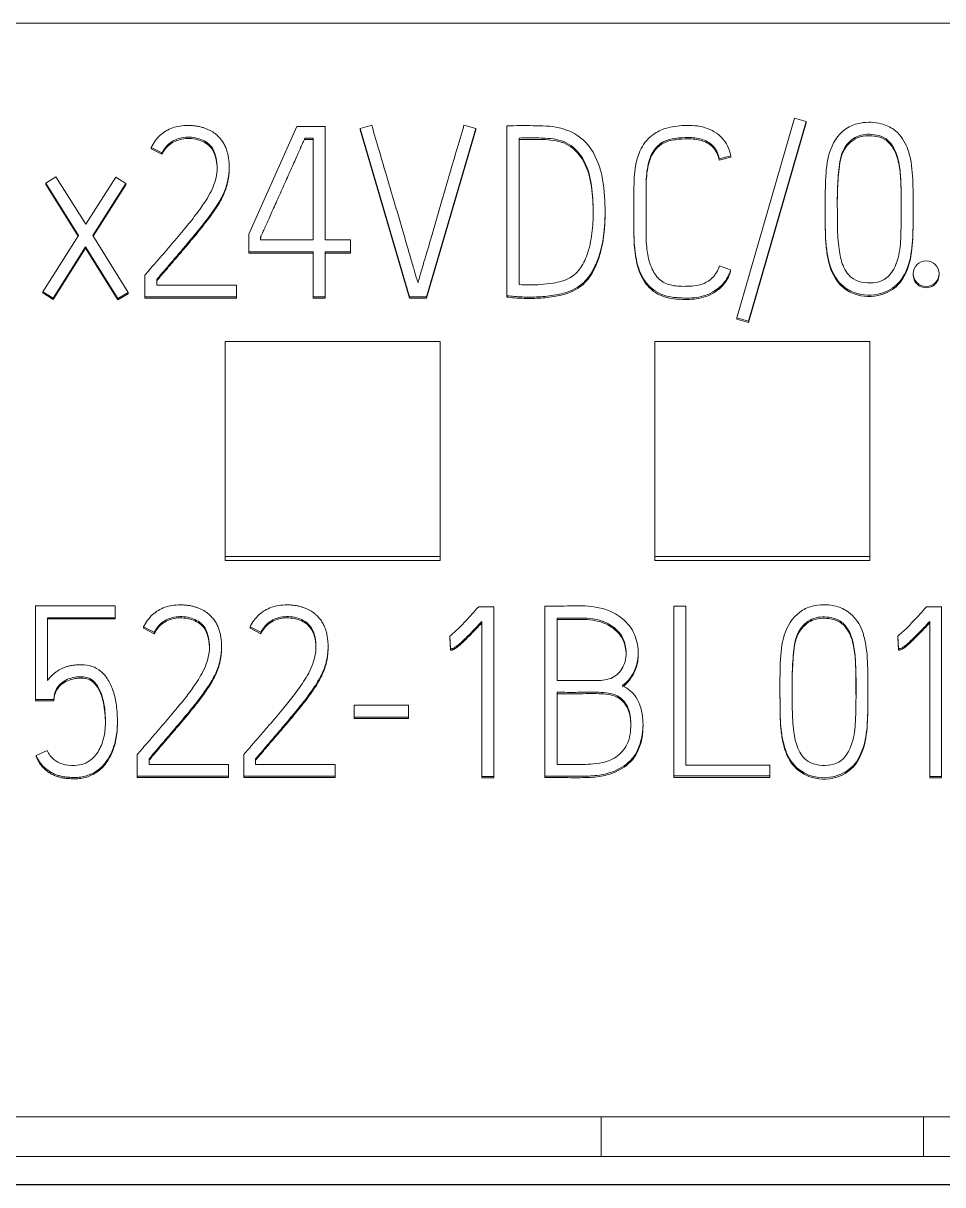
# Model space of a CAD drawing. Header units: millimetres. Extents: x 0 to 594, y 0 to 420.
# Drawn here: x 245.89 to 254.45, y 361.79 to 372.6 of the extents above; entities that cross this region are included whole.
import ezdxf

# ---------------------------------------------------------------- set-up
doc = ezdxf.new("R2010")
doc.units = ezdxf.units.MM
doc.layers.add('1', color=7, linetype='Continuous')

msp = doc.modelspace()

# ---------------------------------------------------------------- linework, layer by layer
at = {"layer": '1', "color": 7, "linetype": 'Continuous', "lineweight": 13}
for p, q in [((265.171, 372.601), (240.371, 372.601)), ((253.071, 371.717), (252.532, 369.857)), ((253.18, 371.686), (253.071, 371.717)), ((248.438, 371.64), (247.989, 370.636)), ((248.702, 371.64), (248.438, 371.64)), ((248.702, 370.583), (248.702, 371.64)), ((249.134, 371.651), (249.026, 371.62)), ((249.026, 371.62), (249.487, 370.053)), ((249.026, 371.62), (249.026, 371.607)), ((249.026, 371.607), (249.487, 370.04)), ((249.643, 370.053), (250.102, 371.62)), ((249.643, 370.04), (250.102, 371.607)), ((250.102, 371.62), (249.993, 371.651)), ((250.102, 371.62), (250.102, 371.607)), ((250.393, 371.644), (250.393, 370.064)), ((252.641, 369.826), (253.18, 371.686)), ((252.641, 369.813), (253.18, 371.673)), ((253.18, 371.686), (253.18, 371.673)), ((248.511, 371.53), (248.511, 371.517)), ((248.511, 371.53), (248.588, 371.53)), ((248.511, 371.517), (248.588, 371.517)), ((248.588, 371.53), (248.588, 370.583)), ((250.506, 371.532), (250.506, 370.167)), ((247.082, 371.444), (247.082, 371.431)), ((247.181, 371.393), (247.082, 371.444)), ((247.181, 371.381), (247.082, 371.431)), ((247.181, 371.393), (247.181, 371.381)), ((247.807, 371.252), (247.807, 371.264)), ((252.479, 371.365), (252.37, 371.338)), ((252.479, 371.352), (252.37, 371.326)), ((252.37, 371.338), (252.37, 371.326)), ((252.479, 371.365), (252.479, 371.352)), ((246.194, 371.171), (246.099, 371.112)), ((246.471, 370.729), (246.194, 371.171)), ((246.751, 371.167), (246.471, 370.729)), ((246.844, 371.107), (246.751, 371.167)), ((246.099, 371.112), (246.099, 371.099)), ((246.099, 371.112), (246.405, 370.625)), ((246.099, 371.099), (246.401, 370.619)), ((246.536, 370.625), (246.844, 371.107)), ((246.54, 370.619), (246.844, 371.095)), ((246.844, 371.107), (246.844, 371.095)), ((251.575, 371.003), (251.575, 370.991)), ((251.307, 370.826), (251.307, 370.839)), ((251.576, 370.868), (251.576, 370.881)), ((253.356, 370.933), (253.356, 370.92)), ((254.175, 370.889), (254.175, 370.902)), ((246.405, 370.625), (246.072, 370.101)), ((246.866, 370.095), (246.536, 370.625)), ((247.989, 370.636), (247.989, 370.473)), ((251.575, 370.703), (251.575, 370.691)), ((246.167, 370.042), (246.469, 370.52)), ((246.167, 370.029), (246.469, 370.507)), ((246.469, 370.52), (246.771, 370.037)), ((246.469, 370.52), (246.469, 370.507)), ((246.469, 370.507), (246.771, 370.025)), ((248.1, 370.583), (248.1, 370.612)), ((248.1, 370.599), (248.104, 370.606)), ((248.588, 370.583), (248.1, 370.583)), ((248.937, 370.583), (248.702, 370.583)), ((248.937, 370.473), (248.937, 370.583)), ((247.989, 370.473), (247.989, 370.461)), ((247.989, 370.473), (248.588, 370.473)), ((247.989, 370.461), (248.588, 370.461)), ((248.588, 370.473), (248.588, 370.053)), ((248.702, 370.053), (248.702, 370.473)), ((248.702, 370.473), (248.937, 370.473)), ((248.702, 370.461), (248.937, 370.461)), ((248.937, 370.473), (248.937, 370.461)), ((252.372, 370.341), (252.476, 370.304)), ((252.476, 370.304), (252.476, 370.291)), ((247.022, 370.053), (247.022, 370.255)), ((247.133, 370.216), (247.133, 370.163)), ((254.176, 370.269), (254.176, 370.257)), ((254.417, 370.257), (254.417, 370.269)), ((246.072, 370.101), (246.072, 370.089)), ((246.072, 370.101), (246.167, 370.042)), ((246.072, 370.089), (246.167, 370.029)), ((246.771, 370.037), (246.866, 370.095)), ((246.771, 370.025), (246.866, 370.082)), ((246.866, 370.095), (246.866, 370.082)), ((247.133, 370.163), (247.874, 370.163)), ((247.874, 370.163), (247.874, 370.053)), ((246.167, 370.042), (246.167, 370.029)), ((246.771, 370.037), (246.771, 370.025)), ((247.022, 370.053), (247.022, 370.04)), ((247.874, 370.053), (247.022, 370.053)), ((247.874, 370.04), (247.022, 370.04)), ((247.874, 370.053), (247.874, 370.04)), ((248.588, 370.053), (248.702, 370.053)), ((248.588, 370.053), (248.588, 370.04)), ((248.588, 370.04), (248.702, 370.04)), ((248.702, 370.053), (248.702, 370.04)), ((249.487, 370.053), (249.643, 370.053)), ((249.487, 370.053), (249.487, 370.04)), ((249.487, 370.04), (249.643, 370.04)), ((249.643, 370.053), (249.643, 370.04)), ((250.393, 370.064), (250.393, 370.051)), ((252.532, 369.857), (252.641, 369.826)), ((252.532, 369.857), (252.532, 369.844)), ((252.532, 369.844), (252.641, 369.813)), ((252.641, 369.826), (252.641, 369.813)), ((247.771, 369.636), (247.771, 367.637)), ((249.771, 369.636), (247.771, 369.636)), ((249.771, 367.637), (249.771, 369.636)), ((251.771, 369.636), (251.771, 367.637)), ((253.771, 369.636), (251.771, 369.636)), ((253.771, 367.637), (253.771, 369.636)), ((247.771, 367.637), (249.771, 367.637)), ((247.771, 367.637), (247.771, 367.599)), ((247.771, 367.599), (249.771, 367.599)), ((249.771, 367.637), (249.771, 367.599)), ((251.771, 367.637), (251.771, 367.599)), ((251.771, 367.637), (253.771, 367.637)), ((251.771, 367.599), (253.771, 367.599)), ((253.771, 367.637), (253.771, 367.599)), ((246.005, 367.176), (246.744, 367.176)), ((246.005, 366.305), (246.005, 367.176)), ((246.744, 367.176), (246.744, 367.066)), ((250.13, 367.168), (250.27, 367.168)), ((250.27, 367.168), (250.27, 365.587)), ((250.747, 365.589), (250.747, 367.174)), ((251.947, 367.174), (251.947, 365.592)), ((252.058, 367.174), (251.947, 367.174)), ((252.058, 365.693), (252.058, 367.174)), ((254.3, 367.168), (254.44, 367.168)), ((254.44, 367.168), (254.44, 365.587)), ((246.744, 367.066), (246.116, 367.066)), ((246.116, 367.066), (246.116, 366.481)), ((246.744, 367.054), (246.116, 367.054)), ((246.744, 367.066), (246.744, 367.054)), ((250.86, 367.062), (250.86, 366.481)), ((247.01, 366.98), (247.01, 366.968)), ((247.11, 366.93), (247.01, 366.98)), ((247.11, 366.917), (247.01, 366.968)), ((248.002, 366.98), (248.002, 366.968)), ((248.102, 366.93), (248.002, 366.98)), ((248.102, 366.917), (248.002, 366.968)), ((250.159, 365.587), (250.159, 367.031)), ((254.329, 365.587), (254.329, 367.031)), ((247.11, 366.93), (247.11, 366.917)), ((248.102, 366.93), (248.102, 366.917)), ((249.862, 366.893), (249.862, 366.88)), ((249.868, 366.776), (249.862, 366.893)), ((249.868, 366.763), (249.862, 366.88)), ((254.032, 366.893), (254.032, 366.88)), ((254.038, 366.776), (254.032, 366.893)), ((254.038, 366.763), (254.032, 366.88)), ((247.736, 366.788), (247.736, 366.801)), ((248.728, 366.788), (248.728, 366.801)), ((249.868, 366.776), (249.868, 366.763)), ((251.615, 366.726), (251.615, 366.747)), ((254.038, 366.776), (254.038, 366.763)), ((252.935, 366.44), (252.935, 366.428)), ((253.754, 366.397), (253.754, 366.409)), ((246.174, 366.305), (246.005, 366.305)), ((246.005, 366.305), (246.005, 366.292)), ((246.174, 366.292), (246.005, 366.292)), ((246.174, 366.305), (246.174, 366.292)), ((250.86, 366.371), (250.86, 365.699)), ((248.97, 366.252), (248.97, 366.14)), ((249.476, 366.252), (248.97, 366.252)), ((249.476, 366.14), (249.476, 366.252)), ((246.766, 366.086), (246.766, 366.099)), ((248.97, 366.14), (248.97, 366.127)), ((248.97, 366.14), (249.476, 366.14)), ((248.97, 366.127), (249.476, 366.127)), ((249.476, 366.14), (249.476, 366.127)), ((251.66, 366.054), (251.66, 366.067)), ((246.009, 365.783), (246.111, 365.829)), ((246.009, 365.783), (246.009, 365.77)), ((246.95, 365.589), (246.95, 365.792)), ((247.061, 365.752), (247.061, 365.699)), ((247.942, 365.589), (247.942, 365.792)), ((248.053, 365.752), (248.053, 365.699)), ((247.061, 365.699), (247.802, 365.699)), ((247.802, 365.699), (247.802, 365.589)), ((248.053, 365.699), (248.794, 365.699)), ((248.794, 365.699), (248.794, 365.589)), ((252.841, 365.693), (252.058, 365.693)), ((252.841, 365.592), (252.841, 365.693)), ((246.95, 365.589), (246.95, 365.577)), ((247.802, 365.589), (246.95, 365.589)), ((247.802, 365.577), (246.95, 365.577)), ((247.802, 365.589), (247.802, 365.577)), ((247.942, 365.589), (247.942, 365.577)), ((248.794, 365.589), (247.942, 365.589)), ((248.794, 365.577), (247.942, 365.577)), ((248.794, 365.589), (248.794, 365.577)), ((250.27, 365.587), (250.159, 365.587)), ((250.159, 365.587), (250.159, 365.574)), ((250.27, 365.574), (250.159, 365.574)), ((250.27, 365.587), (250.27, 365.574)), ((250.747, 365.589), (250.747, 365.577)), ((251.947, 365.592), (251.947, 365.579)), ((251.947, 365.592), (252.841, 365.592)), ((251.947, 365.579), (252.841, 365.579)), ((252.841, 365.592), (252.841, 365.579)), ((254.329, 365.587), (254.329, 365.574)), ((254.44, 365.587), (254.329, 365.587)), ((254.44, 365.574), (254.329, 365.574)), ((254.44, 365.587), (254.44, 365.574)), ((265.171, 362.417), (240.371, 362.417)), ((251.271, 362.417), (251.271, 362.05)), ((254.271, 362.417), (254.271, 362.05)), ((265.271, 362.05), (240.271, 362.05))]:
    msp.add_line(p, q, dxfattribs=at)
at = {"layer": '1', "color": 7, "linetype": 'Continuous', "lineweight": 25}
msp.add_line((265.271, 361.786), (240.271, 361.786), dxfattribs=at)
at = {"layer": '1', "color": 7, "linetype": 'Continuous', "lineweight": 13}
msp.add_ellipse((254.296, 370.269), major_axis=(-0.12, 0), ratio=0.991902, dxfattribs=at)
msp.add_ellipse((254.296, 370.257), major_axis=(-0.12, 0), ratio=0.991902, start_param=0, end_param=3.141593, dxfattribs=at)
for points, knots in [([(247.082, 371.444), (247.101, 371.487), (247.157, 371.562), (247.279, 371.637), (247.387, 371.65), (247.463, 371.648), (247.502, 371.644), (247.538, 371.636), (247.571, 371.627), (247.601, 371.616), (247.628, 371.603), (247.653, 371.589), (247.675, 371.574), (247.694, 371.558), (247.711, 371.541), (247.726, 371.525), (247.743, 371.502), (247.762, 371.472), (247.78, 371.433), (247.792, 371.392), (247.801, 371.351), (247.806, 371.308), (247.808, 371.267), (247.807, 371.228), (247.803, 371.19), (247.798, 371.154), (247.79, 371.118), (247.781, 371.084), (247.767, 371.045), (247.748, 370.999), (247.718, 370.945), (247.681, 370.886), (247.638, 370.824), (247.588, 370.758), (247.533, 370.689), (247.474, 370.616), (247.411, 370.541), (247.344, 370.462), (247.275, 370.382), (247.204, 370.299), (247.157, 370.244), (247.133, 370.216)], [0, 0, 0, 0, 0.061339, 0.118477, 0.180647, 0.199061, 0.216082, 0.231833, 0.246526, 0.260308, 0.273254, 0.285426, 0.29689, 0.307753, 0.31802, 0.327627, 0.336606, 0.355189, 0.37361, 0.392165, 0.410785, 0.42927, 0.447741, 0.464235, 0.480574, 0.496814, 0.51268, 0.527892, 0.542508, 0.566365, 0.593275, 0.623397, 0.656474, 0.692185, 0.730563, 0.771282, 0.814001, 0.858722, 0.904903, 0.951996, 1, 1, 1, 1]), ([(249.565, 370.185), (249.563, 370.191), (249.557, 370.208), (249.548, 370.24), (249.535, 370.283), (249.52, 370.335), (249.502, 370.396), (249.482, 370.463), (249.461, 370.537), (249.438, 370.616), (249.414, 370.699), (249.389, 370.785), (249.363, 370.872), (249.323, 371.002), (249.272, 371.18), (249.205, 371.41), (249.158, 371.569), (249.134, 371.651)], [0, 0, 0, 0, 0.013272, 0.034859, 0.06476, 0.101229, 0.142516, 0.188621, 0.238884, 0.292645, 0.349905, 0.409112, 0.468717, 0.528719, 0.675164, 0.832258, 1, 1, 1, 1]), ([(249.993, 371.651), (249.969, 371.569), (249.922, 371.41), (249.854, 371.18), (249.803, 371.002), (249.766, 370.872), (249.741, 370.785), (249.716, 370.699), (249.692, 370.615), (249.668, 370.537), (249.646, 370.463), (249.626, 370.396), (249.608, 370.335), (249.593, 370.283), (249.581, 370.24), (249.572, 370.208), (249.567, 370.191), (249.565, 370.185)], [0, 0, 0, 0, 0.167989, 0.325145, 0.471471, 0.531274, 0.590769, 0.649955, 0.70726, 0.76111, 0.811506, 0.857719, 0.899023, 0.935417, 0.96522, 0.986746, 1, 1, 1, 1]), ([(250.393, 370.064), (250.44, 370.058), (250.538, 370.05), (250.69, 370.05), (250.842, 370.068), (251.003, 370.105), (251.137, 370.2), (251.216, 370.336), (251.272, 370.489), (251.308, 370.694), (251.309, 370.963), (251.277, 371.258), (251.134, 371.526), (250.884, 371.645), (250.636, 371.646), (250.474, 371.649), (250.393, 371.644)], [0, 0, 0, 0, 0.048928, 0.10152, 0.156673, 0.206259, 0.270351, 0.31956, 0.366981, 0.439378, 0.534587, 0.645045, 0.746603, 0.832762, 0.916147, 1, 1, 1, 1]), ([(252.476, 370.304), (252.469, 370.279), (252.443, 370.216), (252.357, 370.115), (252.204, 370.043), (252.014, 370.039), (251.814, 370.059), (251.653, 370.205), (251.591, 370.401), (251.572, 370.609), (251.576, 370.821), (251.575, 371.026), (251.577, 371.231), (251.62, 371.425), (251.737, 371.566), (251.884, 371.633), (252.051, 371.654), (252.238, 371.645), (252.412, 371.542), (252.464, 371.433), (252.479, 371.365)], [0, 0, 0, 0, 0.023749, 0.063372, 0.118592, 0.172501, 0.236244, 0.297229, 0.359591, 0.421629, 0.490644, 0.554667, 0.610982, 0.680492, 0.733777, 0.772528, 0.826559, 0.886213, 0.942216, 1, 1, 1, 1]), ([(253.686, 371.671), (253.643, 371.663), (253.519, 371.623), (253.385, 371.431), (253.353, 371.133), (253.357, 370.837), (253.357, 370.582), (253.386, 370.372), (253.447, 370.207), (253.628, 370.072), (253.831, 370.054), (254.034, 370.149), (254.144, 370.342), (254.175, 370.576), (254.175, 370.83), (254.176, 371.084), (254.164, 371.297), (254.112, 371.483), (254.02, 371.608), (253.86, 371.681), (253.75, 371.683), (253.686, 371.671)], [0, 0, 0, 0, 0.03125, 0.09375, 0.15625, 0.25, 0.3125, 0.34375, 0.40625, 0.4375, 0.5, 0.546875, 0.59375, 0.65625, 0.71875, 0.78125, 0.84375, 0.875, 0.921875, 0.953125, 1, 1, 1, 1]), ([(247.022, 370.255), (247.051, 370.289), (247.106, 370.353), (247.19, 370.448), (247.285, 370.559), (247.389, 370.68), (247.497, 370.817), (247.598, 370.956), (247.683, 371.115), (247.706, 371.297), (247.655, 371.469), (247.508, 371.54), (247.373, 371.546), (247.248, 371.493), (247.2, 371.431), (247.181, 371.393)], [0, 0, 0, 0, 0.068794, 0.128406, 0.193582, 0.291346, 0.373604, 0.45943, 0.554437, 0.645803, 0.738171, 0.803969, 0.878932, 0.940491, 1, 1, 1, 1]), ([(247.695, 371.247), (247.695, 371.26), (247.691, 371.334), (247.655, 371.456), (247.508, 371.527), (247.373, 371.533), (247.248, 371.48), (247.2, 371.418), (247.181, 371.381)], [0, 0, 0, 0, 0.051721, 0.299015, 0.475174, 0.675868, 0.840679, 1, 1, 1, 1]), ([(248.1, 370.612), (248.102, 370.615), (248.107, 370.626), (248.118, 370.65), (248.134, 370.686), (248.155, 370.732), (248.179, 370.786), (248.206, 370.847), (248.236, 370.913), (248.267, 370.983), (248.3, 371.056), (248.333, 371.129), (248.365, 371.2), (248.395, 371.267), (248.423, 371.331), (248.448, 371.388), (248.471, 371.439), (248.489, 371.48), (248.502, 371.509), (248.508, 371.524), (248.511, 371.53)], [0, 0, 0, 0, 0.010734, 0.036404, 0.077011, 0.128795, 0.187998, 0.254619, 0.326966, 0.403344, 0.483752, 0.564544, 0.642072, 0.716335, 0.785641, 0.848294, 0.904294, 0.950045, 0.981947, 1, 1, 1, 1]), ([(250.506, 370.167), (250.572, 370.163), (250.678, 370.163), (250.837, 370.181), (250.978, 370.212), (251.091, 370.325), (251.157, 370.481), (251.193, 370.667), (251.198, 370.888), (251.185, 371.119), (251.118, 371.347), (250.956, 371.507), (250.764, 371.534), (250.617, 371.532), (250.535, 371.532), (250.506, 371.532)], [0, 0, 0, 0, 0.085013, 0.135874, 0.205821, 0.265138, 0.333279, 0.422662, 0.50952, 0.618636, 0.722487, 0.80996, 0.894466, 0.962458, 1, 1, 1, 1]), ([(251.196, 370.822), (251.196, 370.834), (251.195, 370.93), (251.185, 371.107), (251.118, 371.334), (250.956, 371.495), (250.764, 371.521), (250.617, 371.519), (250.535, 371.519), (250.506, 371.519)], [0, 0, 0, 0, 0.030851, 0.246457, 0.451657, 0.624495, 0.791473, 0.92582, 1, 1, 1, 1]), ([(252.37, 371.338), (252.36, 371.39), (252.323, 371.466), (252.204, 371.53), (252.082, 371.539), (251.963, 371.532), (251.84, 371.505), (251.736, 371.402), (251.691, 371.236), (251.688, 371.055), (251.689, 370.859), (251.687, 370.666), (251.692, 370.476), (251.733, 370.318), (251.812, 370.2), (251.938, 370.15), (252.077, 370.15), (252.212, 370.16), (252.32, 370.234), (252.357, 370.296), (252.372, 370.341)], [0, 0, 0, 0, 0.052928, 0.097969, 0.144851, 0.190624, 0.232935, 0.284925, 0.348337, 0.424764, 0.49245, 0.572241, 0.64631, 0.708712, 0.757514, 0.801091, 0.856423, 0.915681, 0.949914, 1, 1, 1, 1]), ([(252.37, 371.326), (252.36, 371.377), (252.323, 371.453), (252.204, 371.518), (252.082, 371.526), (251.963, 371.52), (251.84, 371.492), (251.736, 371.389), (251.691, 371.223), (251.688, 371.042), (251.689, 370.871), (251.688, 370.767), (251.688, 370.722)], [0, 0, 0, 0, 0.097342, 0.180178, 0.266401, 0.350584, 0.428399, 0.524015, 0.640638, 0.781197, 0.905681, 1, 1, 1, 1]), ([(253.912, 371.53), (253.882, 371.549), (253.794, 371.572), (253.648, 371.564), (253.505, 371.43), (253.48, 371.231), (253.467, 371.024), (253.47, 370.847), (253.47, 370.672), (253.479, 370.513), (253.512, 370.341), (253.596, 370.216), (253.756, 370.17), (253.948, 370.198), (254.049, 370.418), (254.064, 370.656), (254.064, 370.904), (254.063, 371.132), (254.047, 371.307), (254.004, 371.443), (253.942, 371.512), (253.912, 371.53)], [0, 0, 0, 0, 0.03125, 0.078125, 0.125, 0.1875, 0.25, 0.3125, 0.34375, 0.40625, 0.453125, 0.5, 0.53125, 0.59375, 0.65625, 0.71875, 0.8125, 0.875, 0.921875, 0.96875, 1, 1, 1, 1]), ([(253.912, 371.518), (253.882, 371.536), (253.794, 371.559), (253.648, 371.551), (253.505, 371.417), (253.48, 371.218), (253.47, 371.054), (253.469, 370.958), (253.469, 370.931)], [0, 0, 0, 0, 0.114194, 0.285486, 0.456777, 0.685166, 0.913555, 1, 1, 1, 1]), ([(254.064, 370.844), (254.064, 370.871), (254.064, 370.969), (254.063, 371.119), (254.047, 371.295), (254.004, 371.43), (253.942, 371.499), (253.912, 371.518)], [0, 0, 0, 0, 0.115044, 0.410029, 0.631268, 0.852507, 1, 1, 1, 1]), ([(247.807, 371.253), (247.807, 371.253), (247.807, 371.241), (247.807, 371.215), (247.803, 371.178), (247.798, 371.141), (247.79, 371.105), (247.781, 371.072), (247.767, 371.033), (247.748, 370.986), (247.718, 370.932), (247.681, 370.873), (247.638, 370.811), (247.588, 370.745), (247.533, 370.676), (247.474, 370.603), (247.411, 370.528), (247.344, 370.45), (247.275, 370.369), (247.204, 370.287), (247.157, 370.231), (247.133, 370.203)], [0, 0, 0, 0, 0.000351, 0.030208, 0.059783, 0.089178, 0.117897, 0.145433, 0.17189, 0.215074, 0.263783, 0.318309, 0.378181, 0.442821, 0.512289, 0.585996, 0.663321, 0.744272, 0.827864, 0.913107, 1, 1, 1, 1]), ([(253.356, 370.92), (253.356, 370.874), (253.357, 370.743), (253.357, 370.569), (253.386, 370.359), (253.447, 370.194), (253.628, 370.059), (253.831, 370.041), (254.034, 370.136), (254.144, 370.329), (254.175, 370.563), (254.175, 370.757), (254.175, 370.865), (254.175, 370.889)], [0, 0, 0, 0, 0.065476, 0.18556, 0.245602, 0.365686, 0.425728, 0.545812, 0.635875, 0.725938, 0.846022, 0.966106, 1, 1, 1, 1]), ([(250.393, 370.051), (250.44, 370.045), (250.538, 370.037), (250.69, 370.038), (250.842, 370.055), (251.003, 370.093), (251.137, 370.187), (251.216, 370.323), (251.272, 370.477), (251.302, 370.646), (251.307, 370.771), (251.307, 370.827)], [0, 0, 0, 0, 0.098443, 0.204258, 0.315227, 0.414995, 0.543949, 0.642959, 0.738369, 0.884032, 1, 1, 1, 1]), ([(252.476, 370.291), (252.469, 370.266), (252.443, 370.203), (252.357, 370.102), (252.204, 370.031), (252.014, 370.026), (251.814, 370.046), (251.653, 370.192), (251.591, 370.388), (251.576, 370.556), (251.575, 370.657), (251.575, 370.691)], [0, 0, 0, 0, 0.052439, 0.139927, 0.261857, 0.380889, 0.521635, 0.656293, 0.793992, 0.930972, 1, 1, 1, 1]), ([(247.01, 366.98), (247.03, 367.023), (247.086, 367.099), (247.208, 367.173), (247.316, 367.187), (247.391, 367.184), (247.431, 367.18), (247.467, 367.173), (247.499, 367.163), (247.53, 367.152), (247.557, 367.14), (247.581, 367.126), (247.603, 367.111), (247.623, 367.094), (247.639, 367.078), (247.654, 367.061), (247.672, 367.039), (247.69, 367.008), (247.708, 366.97), (247.721, 366.929), (247.729, 366.887), (247.735, 366.845), (247.736, 366.804), (247.735, 366.764), (247.732, 366.727), (247.726, 366.69), (247.719, 366.655), (247.71, 366.621), (247.696, 366.582), (247.676, 366.536), (247.647, 366.481), (247.61, 366.422), (247.566, 366.36), (247.517, 366.294), (247.462, 366.225), (247.402, 366.153), (247.339, 366.077), (247.272, 365.999), (247.203, 365.918), (247.133, 365.836), (247.085, 365.78), (247.061, 365.752)], [0, 0, 0, 0, 0.061339, 0.118477, 0.180647, 0.199061, 0.216082, 0.231833, 0.246526, 0.260308, 0.273254, 0.285426, 0.29689, 0.307753, 0.31802, 0.327627, 0.336606, 0.355189, 0.37361, 0.392165, 0.410785, 0.42927, 0.447741, 0.464235, 0.480574, 0.496814, 0.51268, 0.527892, 0.542508, 0.566365, 0.593275, 0.623397, 0.656474, 0.692185, 0.730563, 0.771282, 0.814001, 0.858722, 0.904903, 0.951996, 1, 1, 1, 1]), ([(248.002, 366.98), (248.022, 367.023), (248.078, 367.099), (248.2, 367.173), (248.308, 367.187), (248.383, 367.184), (248.423, 367.18), (248.459, 367.173), (248.491, 367.163), (248.521, 367.152), (248.549, 367.14), (248.573, 367.126), (248.595, 367.111), (248.615, 367.094), (248.631, 367.078), (248.646, 367.061), (248.664, 367.039), (248.682, 367.008), (248.7, 366.97), (248.713, 366.929), (248.721, 366.887), (248.727, 366.845), (248.728, 366.804), (248.727, 366.764), (248.724, 366.727), (248.718, 366.69), (248.711, 366.655), (248.702, 366.621), (248.688, 366.582), (248.668, 366.536), (248.639, 366.481), (248.602, 366.422), (248.558, 366.36), (248.509, 366.294), (248.454, 366.225), (248.394, 366.153), (248.331, 366.077), (248.264, 365.999), (248.195, 365.918), (248.125, 365.836), (248.077, 365.78), (248.053, 365.752)], [0, 0, 0, 0, 0.061339, 0.118477, 0.180647, 0.199061, 0.216082, 0.231833, 0.246526, 0.260308, 0.273254, 0.285426, 0.29689, 0.307753, 0.31802, 0.327627, 0.336606, 0.355189, 0.37361, 0.392165, 0.410785, 0.42927, 0.447741, 0.464235, 0.480574, 0.496814, 0.51268, 0.527892, 0.542508, 0.566365, 0.593275, 0.623397, 0.656474, 0.692185, 0.730563, 0.771282, 0.814001, 0.858722, 0.904903, 0.951996, 1, 1, 1, 1]), ([(249.862, 366.893), (249.881, 366.909), (249.926, 366.948), (249.992, 367.018), (250.063, 367.093), (250.109, 367.144), (250.13, 367.168)], [0, 0, 0, 0, 0.194145, 0.465142, 0.75263, 1, 1, 1, 1]), ([(250.747, 367.174), (250.806, 367.175), (250.952, 367.172), (251.185, 367.185), (251.42, 367.113), (251.575, 366.958), (251.625, 366.778), (251.607, 366.616), (251.544, 366.501), (251.493, 366.453), (251.468, 366.435)], [0, 0, 0, 0, 0.121799, 0.300471, 0.478612, 0.608153, 0.736749, 0.853072, 0.938599, 1, 1, 1, 1]), ([(253.265, 367.179), (253.223, 367.171), (253.099, 367.13), (252.964, 366.938), (252.932, 366.641), (252.936, 366.344), (252.936, 366.089), (252.965, 365.879), (253.026, 365.714), (253.207, 365.579), (253.41, 365.561), (253.613, 365.656), (253.723, 365.849), (253.754, 366.083), (253.754, 366.338), (253.755, 366.592), (253.743, 366.805), (253.691, 366.99), (253.599, 367.116), (253.439, 367.188), (253.329, 367.19), (253.265, 367.179)], [0, 0, 0, 0, 0.03125, 0.09375, 0.15625, 0.25, 0.3125, 0.34375, 0.40625, 0.4375, 0.5, 0.546875, 0.59375, 0.65625, 0.71875, 0.78125, 0.84375, 0.875, 0.921875, 0.953125, 1, 1, 1, 1]), ([(254.032, 366.893), (254.051, 366.909), (254.096, 366.948), (254.162, 367.018), (254.233, 367.093), (254.279, 367.144), (254.3, 367.168)], [0, 0, 0, 0, 0.194145, 0.465142, 0.75263, 1, 1, 1, 1]), ([(246.95, 365.792), (246.98, 365.826), (247.035, 365.889), (247.118, 365.985), (247.213, 366.095), (247.318, 366.217), (247.426, 366.353), (247.526, 366.492), (247.611, 366.652), (247.635, 366.834), (247.583, 367.005), (247.437, 367.076), (247.301, 367.082), (247.177, 367.029), (247.129, 366.967), (247.11, 366.93)], [0, 0, 0, 0, 0.068794, 0.128406, 0.193582, 0.291346, 0.373604, 0.45943, 0.554437, 0.645803, 0.738171, 0.803969, 0.878932, 0.940491, 1, 1, 1, 1]), ([(247.623, 366.783), (247.623, 366.796), (247.62, 366.871), (247.583, 366.993), (247.437, 367.064), (247.301, 367.07), (247.177, 367.017), (247.129, 366.955), (247.11, 366.917)], [0, 0, 0, 0, 0.051721, 0.299015, 0.475174, 0.675868, 0.840679, 1, 1, 1, 1]), ([(247.942, 365.792), (247.972, 365.826), (248.027, 365.889), (248.11, 365.985), (248.205, 366.095), (248.309, 366.217), (248.418, 366.353), (248.518, 366.492), (248.603, 366.652), (248.627, 366.834), (248.575, 367.005), (248.429, 367.076), (248.293, 367.082), (248.169, 367.029), (248.121, 366.967), (248.102, 366.93)], [0, 0, 0, 0, 0.068794, 0.128406, 0.193582, 0.291346, 0.373604, 0.45943, 0.554437, 0.645803, 0.738171, 0.803969, 0.878932, 0.940491, 1, 1, 1, 1]), ([(248.615, 366.783), (248.615, 366.796), (248.612, 366.871), (248.575, 366.993), (248.429, 367.064), (248.293, 367.07), (248.169, 367.017), (248.121, 366.955), (248.102, 366.917)], [0, 0, 0, 0, 0.051721, 0.299015, 0.475174, 0.675868, 0.840679, 1, 1, 1, 1]), ([(250.86, 366.481), (250.909, 366.481), (250.994, 366.48), (251.124, 366.482), (251.253, 366.476), (251.397, 366.499), (251.496, 366.623), (251.511, 366.766), (251.468, 366.909), (251.352, 367.014), (251.179, 367.069), (251.011, 367.06), (250.901, 367.062), (250.86, 367.062)], [0, 0, 0, 0, 0.089881, 0.159215, 0.241238, 0.333496, 0.41712, 0.515535, 0.593949, 0.688978, 0.794399, 0.924872, 1, 1, 1, 1]), ([(251.503, 366.725), (251.503, 366.737), (251.499, 366.793), (251.468, 366.896), (251.352, 367.001), (251.179, 367.056), (251.011, 367.048), (250.901, 367.05), (250.86, 367.049)], [0, 0, 0, 0, 0.046506, 0.200835, 0.387866, 0.595348, 0.852137, 1, 1, 1, 1]), ([(253.491, 367.038), (253.461, 367.056), (253.373, 367.079), (253.227, 367.071), (253.085, 366.937), (253.059, 366.738), (253.046, 366.532), (253.049, 366.354), (253.049, 366.179), (253.058, 366.021), (253.091, 365.848), (253.175, 365.723), (253.335, 365.678), (253.527, 365.705), (253.628, 365.926), (253.643, 366.163), (253.644, 366.411), (253.642, 366.639), (253.626, 366.815), (253.583, 366.95), (253.521, 367.019), (253.491, 367.038)], [0, 0, 0, 0, 0.03125, 0.078125, 0.125, 0.1875, 0.25, 0.3125, 0.34375, 0.40625, 0.453125, 0.5, 0.53125, 0.59375, 0.65625, 0.71875, 0.8125, 0.875, 0.921875, 0.96875, 1, 1, 1, 1]), ([(253.491, 367.025), (253.461, 367.043), (253.373, 367.066), (253.227, 367.058), (253.085, 366.924), (253.059, 366.725), (253.049, 366.562), (253.048, 366.465), (253.048, 366.438)], [0, 0, 0, 0, 0.114194, 0.285486, 0.456777, 0.685166, 0.913555, 1, 1, 1, 1]), ([(250.159, 367.031), (250.141, 367.012), (250.108, 366.977), (250.062, 366.929), (250.023, 366.889), (249.99, 366.857), (249.962, 366.831), (249.939, 366.811), (249.92, 366.796), (249.905, 366.786), (249.893, 366.78), (249.883, 366.778), (249.875, 366.776), (249.871, 366.776), (249.868, 366.776)], [0, 0, 0, 0, 0.200504, 0.370797, 0.510902, 0.6264, 0.722885, 0.800448, 0.861213, 0.907383, 0.939504, 0.963232, 0.983337, 1, 1, 1, 1]), ([(250.159, 367.018), (250.141, 366.999), (250.108, 366.964), (250.062, 366.916), (250.023, 366.876), (249.99, 366.844), (249.962, 366.818), (249.939, 366.798), (249.92, 366.784), (249.905, 366.773), (249.893, 366.767), (249.883, 366.765), (249.875, 366.763), (249.871, 366.763), (249.868, 366.763)], [0, 0, 0, 0, 0.200504, 0.370797, 0.510902, 0.6264, 0.722885, 0.800448, 0.861213, 0.907383, 0.939504, 0.963232, 0.983337, 1, 1, 1, 1]), ([(253.643, 366.351), (253.643, 366.378), (253.643, 366.476), (253.642, 366.626), (253.626, 366.802), (253.583, 366.938), (253.521, 367.007), (253.491, 367.025)], [0, 0, 0, 0, 0.115044, 0.410029, 0.631268, 0.852507, 1, 1, 1, 1]), ([(254.329, 367.031), (254.311, 367.012), (254.278, 366.977), (254.232, 366.929), (254.193, 366.889), (254.16, 366.857), (254.132, 366.831), (254.109, 366.811), (254.09, 366.796), (254.075, 366.786), (254.063, 366.78), (254.053, 366.778), (254.045, 366.776), (254.041, 366.776), (254.038, 366.776)], [0, 0, 0, 0, 0.200504, 0.370797, 0.510902, 0.6264, 0.722885, 0.800448, 0.861213, 0.907383, 0.939504, 0.963232, 0.983337, 1, 1, 1, 1]), ([(254.329, 367.018), (254.311, 366.999), (254.278, 366.964), (254.232, 366.916), (254.193, 366.876), (254.16, 366.844), (254.132, 366.818), (254.109, 366.798), (254.09, 366.784), (254.075, 366.773), (254.063, 366.767), (254.053, 366.765), (254.045, 366.763), (254.041, 366.763), (254.038, 366.763)], [0, 0, 0, 0, 0.200504, 0.370797, 0.510902, 0.6264, 0.722885, 0.800448, 0.861213, 0.907383, 0.939504, 0.963232, 0.983337, 1, 1, 1, 1]), ([(247.736, 366.79), (247.736, 366.79), (247.736, 366.777), (247.735, 366.752), (247.732, 366.714), (247.726, 366.677), (247.719, 366.642), (247.71, 366.608), (247.696, 366.569), (247.676, 366.523), (247.647, 366.468), (247.61, 366.41), (247.566, 366.347), (247.517, 366.281), (247.462, 366.212), (247.402, 366.14), (247.339, 366.064), (247.272, 365.986), (247.203, 365.906), (247.133, 365.823), (247.085, 365.768), (247.061, 365.739)], [0, 0, 0, 0, 0.000351, 0.030208, 0.059783, 0.089178, 0.117897, 0.145433, 0.17189, 0.215074, 0.263783, 0.318309, 0.378181, 0.442821, 0.512289, 0.585996, 0.663321, 0.744272, 0.827864, 0.913107, 1, 1, 1, 1]), ([(248.728, 366.79), (248.728, 366.79), (248.728, 366.777), (248.727, 366.752), (248.724, 366.714), (248.718, 366.677), (248.711, 366.642), (248.702, 366.608), (248.688, 366.569), (248.668, 366.523), (248.639, 366.468), (248.602, 366.41), (248.558, 366.347), (248.509, 366.281), (248.454, 366.212), (248.394, 366.14), (248.331, 366.064), (248.264, 365.986), (248.195, 365.906), (248.125, 365.823), (248.077, 365.768), (248.053, 365.739)], [0, 0, 0, 0, 0.000351, 0.030208, 0.059783, 0.089178, 0.117897, 0.145433, 0.17189, 0.215074, 0.263783, 0.318309, 0.378181, 0.442821, 0.512289, 0.585996, 0.663321, 0.744272, 0.827864, 0.913107, 1, 1, 1, 1]), ([(251.615, 366.728), (251.616, 366.682), (251.602, 366.594), (251.544, 366.489), (251.493, 366.44), (251.468, 366.422)], [0, 0, 0, 0, 0.39415, 0.746816, 1, 1, 1, 1]), ([(246.116, 366.481), (246.12, 366.487), (246.13, 366.5), (246.146, 366.518), (246.165, 366.536), (246.185, 366.553), (246.207, 366.569), (246.231, 366.584), (246.258, 366.597), (246.287, 366.608), (246.319, 366.617), (246.354, 366.624), (246.392, 366.627), (246.451, 366.63), (246.53, 366.619), (246.618, 366.569), (246.685, 366.487), (246.733, 366.377), (246.761, 366.242), (246.768, 366.119), (246.764, 366.016), (246.754, 365.945), (246.738, 365.879), (246.715, 365.818), (246.688, 365.764), (246.656, 365.716), (246.618, 365.674), (246.576, 365.639), (246.529, 365.612), (246.479, 365.593), (246.425, 365.581), (246.381, 365.578), (246.347, 365.579), (246.323, 365.58), (246.295, 365.581), (246.263, 365.585), (246.23, 365.593), (246.196, 365.603), (246.161, 365.618), (246.127, 365.639), (246.093, 365.664), (246.061, 365.696), (246.033, 365.736), (246.017, 365.767), (246.009, 365.783)], [0, 0, 0, 0, 0.010575, 0.021534, 0.032937, 0.044729, 0.056875, 0.069452, 0.0826, 0.096505, 0.111279, 0.126985, 0.143702, 0.161538, 0.205913, 0.248141, 0.293825, 0.346182, 0.40699, 0.478261, 0.512629, 0.544859, 0.575282, 0.604004, 0.631084, 0.6569, 0.681684, 0.705765, 0.729734, 0.753772, 0.778045, 0.803118, 0.812005, 0.822876, 0.835737, 0.849942, 0.864952, 0.880894, 0.897668, 0.915306, 0.934053, 0.954105, 0.975931, 1, 1, 1, 1]), ([(246.111, 365.829), (246.127, 365.796), (246.165, 365.745), (246.259, 365.694), (246.36, 365.687), (246.469, 365.701), (246.567, 365.775), (246.629, 365.893), (246.659, 366.038), (246.653, 366.202), (246.626, 366.368), (246.53, 366.515), (246.379, 366.521), (246.266, 366.485), (246.19, 366.401), (246.175, 366.341), (246.174, 366.305)], [0, 0, 0, 0, 0.059022, 0.110017, 0.175174, 0.228533, 0.294979, 0.374406, 0.452147, 0.547151, 0.653629, 0.744768, 0.81483, 0.893356, 0.941956, 1, 1, 1, 1]), ([(246.655, 366.083), (246.655, 366.116), (246.649, 366.211), (246.626, 366.355), (246.53, 366.502), (246.379, 366.508), (246.266, 366.472), (246.19, 366.388), (246.175, 366.329), (246.174, 366.292)], [0, 0, 0, 0, 0.110862, 0.319923, 0.498869, 0.636431, 0.790612, 0.886035, 1, 1, 1, 1]), ([(251.468, 366.435), (251.522, 366.405), (251.62, 366.323), (251.668, 366.126), (251.654, 365.928), (251.575, 365.741), (251.415, 365.637), (251.25, 365.594), (251.09, 365.588), (250.921, 365.59), (250.805, 365.589), (250.747, 365.589)], [0, 0, 0, 0, 0.103943, 0.238103, 0.352261, 0.47238, 0.599265, 0.688206, 0.785795, 0.892897, 1, 1, 1, 1]), ([(252.935, 366.428), (252.935, 366.381), (252.936, 366.25), (252.936, 366.076), (252.965, 365.866), (253.026, 365.701), (253.207, 365.567), (253.41, 365.548), (253.613, 365.643), (253.723, 365.837), (253.754, 366.07), (253.754, 366.264), (253.754, 366.373), (253.754, 366.397)], [0, 0, 0, 0, 0.065476, 0.18556, 0.245602, 0.365686, 0.425728, 0.545812, 0.635875, 0.725938, 0.846022, 0.966106, 1, 1, 1, 1]), ([(250.86, 365.699), (250.9, 365.699), (251.003, 365.7), (251.144, 365.698), (251.297, 365.714), (251.431, 365.768), (251.54, 365.91), (251.552, 366.08), (251.531, 366.242), (251.417, 366.362), (251.24, 366.374), (251.055, 366.37), (250.925, 366.371), (250.86, 366.371)], [0, 0, 0, 0, 0.066156, 0.175169, 0.23737, 0.32413, 0.412445, 0.52466, 0.605148, 0.683631, 0.78156, 0.89078, 1, 1, 1, 1]), ([(251.546, 366.051), (251.546, 366.062), (251.545, 366.123), (251.531, 366.229), (251.417, 366.349), (251.24, 366.361), (251.055, 366.357), (250.925, 366.358), (250.86, 366.358)], [0, 0, 0, 0, 0.039686, 0.202294, 0.36085, 0.558693, 0.779347, 1, 1, 1, 1]), ([(246.766, 366.086), (246.766, 366.084), (246.766, 366.055), (246.764, 366.003), (246.754, 365.932), (246.738, 365.866), (246.715, 365.806), (246.688, 365.751), (246.656, 365.703), (246.618, 365.661), (246.576, 365.627), (246.529, 365.6), (246.479, 365.58), (246.425, 365.568), (246.381, 365.565), (246.347, 365.566), (246.323, 365.567), (246.295, 365.569), (246.263, 365.572), (246.23, 365.58), (246.196, 365.591), (246.161, 365.605), (246.127, 365.626), (246.093, 365.651), (246.061, 365.683), (246.033, 365.724), (246.017, 365.754), (246.009, 365.77)], [0, 0, 0, 0, 0.006507, 0.07195, 0.133322, 0.191255, 0.245946, 0.297513, 0.346671, 0.393864, 0.439719, 0.485361, 0.531134, 0.577354, 0.625098, 0.642021, 0.662722, 0.687212, 0.714261, 0.742843, 0.773199, 0.80514, 0.838725, 0.874425, 0.912607, 0.954167, 1, 1, 1, 1]), ([(251.66, 366.055), (251.66, 366.01), (251.648, 365.9), (251.575, 365.728), (251.415, 365.625), (251.25, 365.581), (251.09, 365.575), (250.921, 365.577), (250.805, 365.577), (250.747, 365.577)], [0, 0, 0, 0, 0.115677, 0.279669, 0.452899, 0.574324, 0.707557, 0.853779, 1, 1, 1, 1])]:
    msp.add_open_spline(points, degree=3, knots=knots, dxfattribs=at)

doc.saveas('drawing.dxf')
